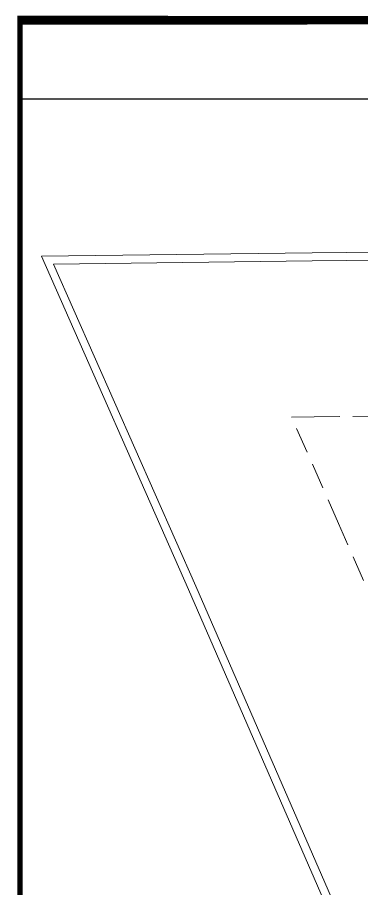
# Model space of a CAD drawing. Header units: inches. Extents: x 27644242 to 29005101, y -955243 to 216979.
# Drawn here: x 28689497 to 28699435, y -268635 to -243504 of the extents above; entities that cross this region are included whole.
import ezdxf

# ---------------------------------------------------------------- set-up
doc = ezdxf.new("R2010")
doc.units = ezdxf.units.IN
doc.header["$MEASUREMENT"] = 0
doc.linetypes.add('01-Xref Col Podium Lvl-1$0$HIDDEN', pattern=[0.375, 0.25, -0.125])
doc.layers.get('Defpoints').update_dxf_attribs({"color": 8})
doc.layers.add('RVA Site Boundary', color=17, linetype='Continuous', lineweight=15)

msp = doc.modelspace()

# ---------------------------------------------------------------- linework, layer by layer
at = {"layer": 'Defpoints', "linetype": 'Continuous', "const_width": 154.4264220221692}
msp.add_lwpolyline([(28798160.5280223, -243580.9823775525), (28798160.52802039, -317830.9823775227), (28689573.81143478, -317830.9823752131), (28689573.81143669, -243580.9823752503)], close=True, dxfattribs=at)
at = {"layer": 'Defpoints', "color": 1, "ltscale": 500}
msp.add_lwpolyline([(28689580.45462777, -294152.9659700115), (28798167.17121243, -294152.9659700115), (28798167.17121243, -245857.7699094426), (28689580.45462777, -245857.7699094426)], close=True, dxfattribs=at)
at = {"layer": 'RVA Site Boundary', "ltscale": 500}
for points in [[(28734332.78511059, -282125.8033046607), (28734049.91174013, -282185.835515123), (28733451.43443167, -282327.7097927395), (28714532.93110808, -287304.9180091468), (28712893.07794448, -287770.5144129052), (28712617.92700904, -287848.0215808953), (28711491.96059532, -288109.9790884848), (28711137.17756454, -288191.6190982385), (28707523.80795286, -289207.1724552893), (28707182.42538815, -289355.0411269674), (28706827.51258191, -288533.0564489543), (28701891.20449622, -277100.4748383104), (28694440.78779507, -260005.5087090099), (28690189.54789456, -250395.7397028289), (28698006.8133544, -250293.1271289946), (28714624.73442664, -250128.3858315235), (28721195.21848106, -250187.5632547479), (28728661.98472518, -250165.5428836717), (28742984.27190189, -250170.8413921132)], [(28734332.78511059, -282125.8033046605), (28734049.91174013, -282185.8355151227), (28733451.43443167, -282327.7097927392), (28714532.93110808, -287304.9180091466), (28712893.07794448, -287770.514412905), (28712617.92700904, -287848.0215808951), (28711491.96059532, -288109.9790884845), (28711137.17756454, -288191.6190982384), (28707523.80795286, -289207.1724552891), (28707182.42538815, -289355.0411269672), (28706827.51258191, -288533.0564489541), (28701891.20449622, -277100.4748383102), (28694440.78779507, -260005.5087090097), (28690189.54789456, -250395.7397028287), (28698006.8133544, -250293.1271289944), (28714624.73442664, -250128.3858315232), (28721195.21848106, -250187.5632547477), (28728661.98472518, -250165.5428836715), (28742984.27190189, -250170.841392113)]]:
    msp.add_lwpolyline(points, dxfattribs=at)
at = {"layer": 'RVA Site Boundary', "color": 5, "ltscale": 500}
for points in [[(28734332.78511059, -282125.8033046578), (28734049.91174013, -282185.8355151196), (28733451.43443167, -282327.7097927374), (28714532.93110808, -287304.9180091438), (28712893.07794448, -287770.5144129028), (28712617.92700904, -287848.021580894), (28711491.96059532, -288109.979088482), (28711137.17756454, -288191.6190982354), (28707523.80795286, -289207.1724552889), (28707182.42538815, -289355.0411269669), (28706827.51258191, -288533.0564489518), (28701891.20449622, -277100.4748383095), (28694440.78779507, -260005.5087090065), (28690189.54789456, -250395.7397028287), (28698006.8133544, -250293.1271289927), (28714624.73442664, -250128.3858315204), (28721195.21848106, -250187.5632547443), (28728661.98472518, -250165.5428836686), (28742984.27190189, -250170.8413921115)], [(28734298.3659215, -281897.985451414), (28733999.50417752, -281961.4107610666), (28733395.64014236, -282104.5620093377), (28714472.25612341, -287083.0542721938), (28712830.4870912, -287549.1946402264), (28712560.65694852, -287625.2029960192), (28711440.11261399, -287885.8990500417), (28711080.24040261, -287968.710143858), (28707446.63415673, -288989.9510955969), (28707302.30496402, -289052.4667839053), (28707038.6702069, -288441.8837698881), (28702102.20674751, -277008.9423108698), (28694651.38068033, -259913.0368920107), (28690540.76747035, -250621.1492671957), (28698009.46276068, -250523.1121657466), (28714624.83871749, -250358.3960992053), (28721194.52189143, -250417.5663092556), (28728662.281329, -250395.5430091358), (28742984.13939689, -250400.841358827)]]:
    msp.add_lwpolyline(points, dxfattribs=at)
at = {"layer": 'RVA Site Boundary', "linetype": '01-Xref Col Podium Lvl-1$0$HIDDEN', "ltscale": 3000}
msp.add_lwpolyline([(28741955.48244393, -276682.3847630332), (28733624.94700462, -277440.6796270796), (28733013.2692569, -277570.4916600304), (28732304.01274279, -277738.6271167349), (28713285.13685818, -282742.2420275197), (28711605.88344171, -283219.0251743674), (28711440.15576452, -283265.7089441192), (28710425.69558654, -283501.7243851961), (28709966.25245181, -283607.4479929943), (28709865.10555722, -283635.8757707743), (28706230.51166419, -275218.0885131183), (28698771.67626144, -258103.8056899144), (28697412.45482266, -255031.3363961151), (28698061.29897256, -255022.819406564), (28714626.87919048, -254858.5969886925), (28721180.89296405, -254917.6260714331), (28728668.08444649, -254895.5454639296), (28742981.54707738, -254900.8407077416)], dxfattribs=at)

doc.saveas('drawing.dxf')
